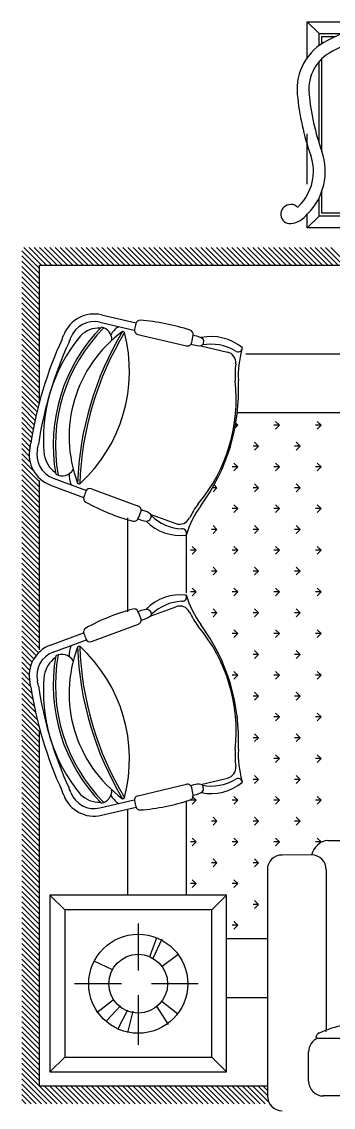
# Model space of a CAD drawing. Header units: inches. Extents: x 5.4 to 47.9, y 11.7 to 36.5.
# Drawn here: x 43.398 to 44.456, y 19.581 to 23.266 of the extents above; entities that cross this region are included whole.
import ezdxf

# ---------------------------------------------------------------- set-up
doc = ezdxf.new("R2010")
doc.units = ezdxf.units.IN
doc.header["$MEASUREMENT"] = 0
doc.layers.add('02', color=2, linetype='Continuous')

msp = doc.modelspace()

# ---------------------------------------------------------------- linework, layer by layer
at = {"layer": '02'}
for p, q in [((44.3677, 23.266), (45.0677, 23.266)), ((44.3677, 23.266), (44.4077, 23.226)), ((44.3677, 23.1444), (44.3677, 23.266)), ((44.4077, 23.226), (44.4865, 23.226)), ((44.4077, 23.1848), (44.4077, 23.226)), ((44.4177, 23.216), (44.4638, 23.216)), ((44.4177, 23.1917), (44.4177, 23.216)), ((44.4177, 22.8244), (44.4177, 23.1411)), ((44.4077, 22.8545), (44.4077, 23.1306)), ((44.3677, 22.7144), (44.3677, 22.8851)), ((44.4077, 22.606), (44.4077, 22.6678)), ((44.4177, 22.616), (44.4177, 22.6916)), ((44.3677, 22.566), (44.3677, 22.6126)), ((44.3677, 22.566), (44.4077, 22.606)), ((45.0277, 22.606), (44.4077, 22.606)), ((45.0177, 22.616), (44.4177, 22.616)), ((45.0677, 22.566), (44.3677, 22.566)), ((43.4577, 22.4287), (43.3977, 22.4887)), ((43.4648, 22.4393), (43.4048, 22.4993)), ((43.4825, 22.4393), (43.4225, 22.4993)), ((43.5001, 22.4393), (43.4401, 22.4993)), ((43.5178, 22.4393), (43.4578, 22.4993)), ((43.5355, 22.4393), (43.4755, 22.4993)), ((43.5532, 22.4393), (43.4932, 22.4993)), ((43.5709, 22.4393), (43.5109, 22.4993)), ((43.5885, 22.4393), (43.5285, 22.4993)), ((43.6062, 22.4393), (43.5462, 22.4993)), ((43.6239, 22.4393), (43.5639, 22.4993)), ((43.6416, 22.4393), (43.5816, 22.4993)), ((43.6592, 22.4393), (43.5992, 22.4993)), ((43.6769, 22.4393), (43.6169, 22.4993)), ((43.6946, 22.4393), (43.6346, 22.4993)), ((43.7123, 22.4393), (43.6523, 22.4993)), ((43.7299, 22.4393), (43.6699, 22.4993)), ((43.7476, 22.4393), (43.6876, 22.4993)), ((43.7653, 22.4393), (43.7053, 22.4993)), ((43.783, 22.4393), (43.723, 22.4993)), ((43.8007, 22.4393), (43.7407, 22.4993)), ((43.8183, 22.4393), (43.7583, 22.4993)), ((43.836, 22.4393), (43.776, 22.4993)), ((43.8537, 22.4393), (43.7937, 22.4993)), ((43.8714, 22.4393), (43.8114, 22.4993)), ((43.889, 22.4393), (43.829, 22.4993)), ((43.9067, 22.4393), (43.8467, 22.4993)), ((43.9244, 22.4393), (43.8644, 22.4993)), ((43.9421, 22.4393), (43.8821, 22.4993)), ((43.9598, 22.4393), (43.8998, 22.4993)), ((43.9774, 22.4393), (43.9174, 22.4993)), ((43.9951, 22.4393), (43.9351, 22.4993)), ((44.0128, 22.4393), (43.9528, 22.4993)), ((44.0305, 22.4393), (43.9705, 22.4993)), ((44.0481, 22.4393), (43.9881, 22.4993)), ((44.0658, 22.4393), (44.0058, 22.4993)), ((44.0835, 22.4393), (44.0235, 22.4993)), ((44.1012, 22.4393), (44.0412, 22.4993)), ((44.1189, 22.4393), (44.0589, 22.4993)), ((44.1365, 22.4393), (44.0765, 22.4993)), ((44.1542, 22.4393), (44.0942, 22.4993)), ((44.1719, 22.4393), (44.1119, 22.4993)), ((44.1896, 22.4393), (44.1296, 22.4993)), ((44.2072, 22.4393), (44.1472, 22.4993)), ((44.2249, 22.4393), (44.1649, 22.4993)), ((44.2426, 22.4393), (44.1826, 22.4993)), ((44.2603, 22.4393), (44.2003, 22.4993)), ((44.278, 22.4393), (44.218, 22.4993)), ((44.2956, 22.4393), (44.2356, 22.4993)), ((44.3133, 22.4393), (44.2533, 22.4993)), ((44.331, 22.4393), (44.271, 22.4993)), ((44.3487, 22.4393), (44.2887, 22.4993)), ((44.3663, 22.4393), (44.3063, 22.4993)), ((44.384, 22.4393), (44.324, 22.4993)), ((44.4017, 22.4393), (44.3417, 22.4993)), ((44.4194, 22.4393), (44.3594, 22.4993)), ((44.4371, 22.4393), (44.3771, 22.4993)), ((44.4547, 22.4393), (44.3947, 22.4993)), ((44.4724, 22.4393), (44.4124, 22.4993)), ((44.4901, 22.4393), (44.4301, 22.4993)), ((44.5078, 22.4393), (44.4478, 22.4993)), ((43.4577, 22.4111), (43.3977, 22.4711)), ((43.4577, 22.3934), (43.3977, 22.4534)), ((43.4577, 22.4393), (47.3092, 22.4393)), ((43.4577, 21.9734), (43.4577, 22.4393)), ((43.4577, 22.3757), (43.3977, 22.4357)), ((43.4577, 22.358), (43.3977, 22.418)), ((43.4577, 22.3403), (43.3977, 22.4003)), ((43.4577, 22.3227), (43.3977, 22.3827)), ((43.4577, 22.305), (43.3977, 22.365)), ((43.4577, 22.2873), (43.3977, 22.3473)), ((43.4577, 22.2696), (43.3977, 22.3296)), ((43.4577, 22.252), (43.3977, 22.312)), ((43.4577, 22.2343), (43.3977, 22.2943)), ((43.4577, 22.2166), (43.3977, 22.2766)), ((43.4577, 22.1989), (43.3977, 22.2589)), ((43.6691, 22.271), (43.786, 22.2438)), ((43.4577, 22.1812), (43.3977, 22.2412)), ((43.4577, 22.1636), (43.3977, 22.2236)), ((43.6632, 22.2459), (43.7801, 22.2186)), ((43.4577, 22.1459), (43.3977, 22.2059)), ((43.4577, 22.1282), (43.3977, 22.1882)), ((43.7919, 22.2045), (43.9577, 22.1658)), ((43.9797, 22.2025), (43.9919, 22.1998)), ((43.9919, 22.1998), (44.001, 22.1969)), ((44.001, 22.1969), (44.0075, 22.1938)), ((44.0075, 22.1938), (44.0117, 22.1905)), ((44.0117, 22.1905), (44.014, 22.1871)), ((44.014, 22.1871), (44.0151, 22.1836)), ((44.0151, 22.1836), (44.0151, 22.1801)), ((43.4577, 22.1105), (43.3977, 22.1705)), ((43.4577, 22.0929), (43.3977, 22.1529)), ((43.9827, 22.1678), (43.9723, 22.1706)), ((43.9933, 22.1658), (43.9827, 22.1678)), ((44.0011, 22.1653), (43.9933, 22.1658)), ((44.0066, 22.166), (44.0011, 22.1653)), ((44.006, 22.1659), (44.0963, 22.1449)), ((44.0103, 22.1677), (44.0066, 22.166)), ((44.0126, 22.1702), (44.0103, 22.1677)), ((44.0139, 22.1733), (44.0126, 22.1702)), ((44.0146, 22.1766), (44.0139, 22.1733)), ((44.0151, 22.1801), (44.0146, 22.1766)), ((43.4577, 22.0752), (43.3977, 22.1352)), ((43.4577, 22.0575), (43.3977, 22.1175)), ((44.1589, 22.1393), (46.4018, 22.1393)), ((43.4577, 22.0398), (43.3977, 22.0998)), ((43.4577, 22.0221), (43.3977, 22.0821)), ((43.4577, 22.0045), (43.3977, 22.0645)), ((43.4577, 21.9868), (43.3977, 22.0468)), ((43.4577, 21.9691), (43.3977, 22.0291)), ((43.4532, 21.9559), (43.3977, 22.0114)), ((43.4497, 21.9417), (43.3977, 21.9938)), ((43.4464, 21.9274), (43.3977, 21.9761)), ((43.4432, 21.9129), (43.3977, 21.9584)), ((43.4401, 21.8983), (43.3977, 21.9407)), ((44.1281, 21.9393), (46.4013, 21.9393)), ((43.4372, 21.8836), (43.3977, 21.923)), ((43.4344, 21.8687), (43.3977, 21.9054)), ((43.4318, 21.8536), (43.3977, 21.8877)), ((44.1315, 21.8963), (44.1218, 21.8866)), ((44.1315, 21.8963), (44.1237, 21.8963)), ((44.1315, 21.8963), (44.1249, 21.903)), ((44.273, 21.8963), (44.2542, 21.8963)), ((44.273, 21.8963), (44.2597, 21.9095)), ((44.273, 21.8963), (44.2597, 21.883)), ((44.4144, 21.8963), (44.3956, 21.8963)), ((44.4144, 21.8963), (44.4011, 21.9095)), ((44.4144, 21.8963), (44.4011, 21.883)), ((43.4293, 21.8384), (43.3977, 21.87)), ((43.4264, 21.8236), (43.3977, 21.8523)), ((43.4238, 21.8086), (43.3977, 21.8347)), ((43.4233, 21.7914), (43.3977, 21.817)), ((44.2022, 21.8256), (44.1835, 21.8256)), ((44.2022, 21.8256), (44.189, 21.8388)), ((44.2022, 21.8256), (44.189, 21.8123)), ((44.3437, 21.8256), (44.3249, 21.8256)), ((44.3437, 21.8256), (44.3304, 21.8388)), ((44.3437, 21.8256), (44.3304, 21.8123)), ((43.4263, 21.7707), (43.3977, 21.7993)), ((43.4382, 21.7411), (43.3977, 21.7816)), ((43.4577, 21.7039), (43.3977, 21.7639)), ((43.4577, 21.6863), (43.3977, 21.7463)), ((44.1315, 21.7549), (44.1128, 21.7549)), ((44.1315, 21.7549), (44.1183, 21.7681)), ((44.1315, 21.7549), (44.1183, 21.7416)), ((44.273, 21.7549), (44.2542, 21.7549)), ((44.273, 21.7549), (44.2597, 21.7681)), ((44.273, 21.7549), (44.2597, 21.7416)), ((44.4144, 21.7549), (44.3956, 21.7549)), ((44.4144, 21.7549), (44.4011, 21.7681)), ((44.4144, 21.7549), (44.4011, 21.7416)), ((43.4577, 21.6686), (43.3977, 21.7286)), ((43.4577, 21.6509), (43.3977, 21.7109)), ((43.4577, 21.1343), (43.4577, 21.7092)), ((43.5045, 21.7172), (43.6174, 21.6754)), ((43.4577, 21.6332), (43.3977, 21.6932)), ((43.4577, 21.6156), (43.3977, 21.6756)), ((43.4955, 21.693), (43.608, 21.6513)), ((43.6347, 21.6809), (43.7943, 21.6218)), ((44.0608, 21.6842), (44.0459, 21.6842)), ((44.0608, 21.6842), (44.0476, 21.6709)), ((44.0608, 21.6842), (44.0513, 21.6937)), ((44.2022, 21.6842), (44.1835, 21.6842)), ((44.2022, 21.6842), (44.189, 21.6974)), ((44.2022, 21.6842), (44.189, 21.6709)), ((44.3437, 21.6842), (44.3249, 21.6842)), ((44.3437, 21.6842), (44.3304, 21.6974)), ((44.3437, 21.6842), (44.3304, 21.6709)), ((43.4577, 21.5979), (43.3977, 21.6579)), ((43.4577, 21.5802), (43.3977, 21.6402)), ((43.4577, 21.5625), (43.3977, 21.6225)), ((43.4577, 21.5448), (43.3977, 21.6048)), ((43.8141, 21.6063), (43.8038, 21.6097)), ((43.824, 21.6022), (43.8141, 21.6063)), ((43.8308, 21.5983), (43.824, 21.6022)), ((43.8351, 21.5947), (43.8308, 21.5983)), ((43.8346, 21.5951), (43.9215, 21.5629)), ((43.8372, 21.5912), (43.8351, 21.5947)), ((44.1315, 21.6134), (44.1128, 21.6134)), ((44.1315, 21.6134), (44.1183, 21.6267)), ((44.1315, 21.6134), (44.1183, 21.6002)), ((44.273, 21.6134), (44.2542, 21.6134)), ((44.273, 21.6134), (44.2597, 21.6267)), ((44.273, 21.6134), (44.2597, 21.6002)), ((44.4144, 21.6134), (44.3956, 21.6134)), ((44.4144, 21.6134), (44.4011, 21.6267)), ((44.4144, 21.6134), (44.4011, 21.6002)), ((43.4577, 21.5272), (43.3977, 21.5872)), ((43.4577, 21.5095), (43.3977, 21.5695)), ((43.7577, 21.2634), (43.7577, 21.5823)), ((43.7925, 21.5791), (43.8042, 21.5746)), ((43.8042, 21.5746), (43.8134, 21.572)), ((43.8134, 21.572), (43.8205, 21.5711)), ((43.8205, 21.5711), (43.8258, 21.5715)), ((43.8258, 21.5715), (43.8297, 21.573)), ((43.8297, 21.573), (43.8324, 21.5754)), ((43.8324, 21.5754), (43.8344, 21.5782)), ((43.8344, 21.5782), (43.8359, 21.5814)), ((43.8359, 21.5814), (43.8371, 21.5846)), ((43.8371, 21.5846), (43.8377, 21.5879)), ((43.8377, 21.5879), (43.8372, 21.5912)), ((44.0608, 21.5427), (44.0476, 21.556)), ((44.2022, 21.5427), (44.189, 21.556)), ((44.3437, 21.5427), (44.3304, 21.556)), ((43.4577, 21.4918), (43.3977, 21.5518)), ((43.4577, 21.4741), (43.3977, 21.5341)), ((43.9577, 21.3272), (43.9577, 21.5207)), ((44.0608, 21.5427), (44.0421, 21.5427)), ((44.0608, 21.5427), (44.0476, 21.5295)), ((44.2022, 21.5427), (44.1835, 21.5427)), ((44.2022, 21.5427), (44.189, 21.5295)), ((44.3437, 21.5427), (44.3249, 21.5427)), ((44.3437, 21.5427), (44.3304, 21.5295)), ((43.4577, 21.4565), (43.3977, 21.5165)), ((43.4577, 21.4388), (43.3977, 21.4988)), ((43.9901, 21.472), (43.9769, 21.4853)), ((44.1315, 21.472), (44.1183, 21.4853)), ((44.273, 21.472), (44.2597, 21.4853)), ((44.4144, 21.472), (44.4011, 21.4853)), ((43.4577, 21.4211), (43.3977, 21.4811)), ((43.4577, 21.4034), (43.3977, 21.4634)), ((43.4577, 21.3857), (43.3977, 21.4457)), ((43.9901, 21.472), (43.9714, 21.472)), ((43.9901, 21.472), (43.9769, 21.4588)), ((44.1315, 21.472), (44.1128, 21.472)), ((44.1315, 21.472), (44.1183, 21.4588)), ((44.273, 21.472), (44.2542, 21.472)), ((44.273, 21.472), (44.2597, 21.4588)), ((44.4144, 21.472), (44.3956, 21.472)), ((44.4144, 21.472), (44.4011, 21.4588)), ((43.4577, 21.3681), (43.3977, 21.4281)), ((43.4577, 21.3504), (43.3977, 21.4104)), ((44.0608, 21.4013), (44.0476, 21.4146)), ((44.2022, 21.4013), (44.189, 21.4146)), ((44.3437, 21.4013), (44.3304, 21.4146)), ((43.4577, 21.3327), (43.3977, 21.3927)), ((43.4577, 21.315), (43.3977, 21.375)), ((44.0608, 21.4013), (44.0421, 21.4013)), ((44.0608, 21.4013), (44.0476, 21.3881)), ((44.2022, 21.4013), (44.1835, 21.4013)), ((44.2022, 21.4013), (44.189, 21.3881)), ((44.3437, 21.4013), (44.3249, 21.4013)), ((44.3437, 21.4013), (44.3304, 21.3881)), ((43.4577, 21.2974), (43.3977, 21.3574)), ((43.4577, 21.2797), (43.3977, 21.3397)), ((43.9901, 21.3306), (43.9769, 21.3439)), ((44.1315, 21.3306), (44.1183, 21.3439)), ((44.273, 21.3306), (44.2597, 21.3439)), ((44.4144, 21.3306), (44.4011, 21.3439)), ((43.4577, 21.262), (43.3977, 21.322)), ((43.4577, 21.2443), (43.3977, 21.3043)), ((43.9901, 21.3306), (43.9714, 21.3306)), ((43.9901, 21.3306), (43.9769, 21.3173)), ((44.1315, 21.3306), (44.1128, 21.3306)), ((44.1315, 21.3306), (44.1183, 21.3173)), ((44.273, 21.3306), (44.2542, 21.3306)), ((44.273, 21.3306), (44.2597, 21.3173)), ((44.4144, 21.3306), (44.3956, 21.3306)), ((44.4144, 21.3306), (44.4011, 21.3173)), ((43.4577, 21.2267), (43.3977, 21.2867)), ((43.4577, 21.209), (43.3977, 21.269)), ((43.7925, 21.2643), (43.8042, 21.2688)), ((43.8042, 21.2688), (43.8134, 21.2714)), ((43.8134, 21.2714), (43.8205, 21.2723)), ((43.8205, 21.2723), (43.8258, 21.2719)), ((43.8258, 21.2719), (43.8297, 21.2704)), ((43.8297, 21.2704), (43.8324, 21.268)), ((43.8324, 21.268), (43.8344, 21.2651)), ((43.8344, 21.2651), (43.8359, 21.262)), ((43.8346, 21.2483), (43.9215, 21.2805)), ((43.8359, 21.262), (43.8371, 21.2588)), ((44.0608, 21.2599), (44.0476, 21.2731)), ((44.2022, 21.2599), (44.189, 21.2731)), ((44.3437, 21.2599), (44.3304, 21.2731)), ((43.4577, 21.1913), (43.3977, 21.2513)), ((43.4577, 21.1736), (43.3977, 21.2336)), ((43.8141, 21.2371), (43.8038, 21.2337)), ((43.824, 21.2412), (43.8141, 21.2371)), ((43.8308, 21.2451), (43.824, 21.2412)), ((43.8351, 21.2487), (43.8308, 21.2451)), ((43.8372, 21.2522), (43.8351, 21.2487)), ((43.8371, 21.2588), (43.8377, 21.2555)), ((43.8377, 21.2555), (43.8372, 21.2522)), ((44.0608, 21.2599), (44.0421, 21.2599)), ((44.0608, 21.2599), (44.0476, 21.2466)), ((44.2022, 21.2599), (44.1835, 21.2599)), ((44.2022, 21.2599), (44.189, 21.2466)), ((44.3437, 21.2599), (44.3249, 21.2599)), ((44.3437, 21.2599), (44.3304, 21.2466)), ((43.4577, 21.1559), (43.3977, 21.2159)), ((43.4577, 21.1383), (43.3977, 21.1983)), ((43.4955, 21.1504), (43.608, 21.1921)), ((43.6347, 21.1625), (43.7943, 21.2216)), ((44.1315, 21.1892), (44.1128, 21.1892)), ((44.1315, 21.1892), (44.1183, 21.2024)), ((44.1315, 21.1892), (44.1183, 21.1759)), ((44.273, 21.1892), (44.2542, 21.1892)), ((44.273, 21.1892), (44.2597, 21.2024)), ((44.273, 21.1892), (44.2597, 21.1759)), ((44.4144, 21.1892), (44.3956, 21.1892)), ((44.4144, 21.1892), (44.4011, 21.2024)), ((44.4144, 21.1892), (44.4011, 21.1759)), ((43.4545, 21.1237), (43.3977, 21.1806)), ((43.4463, 21.1143), (43.3977, 21.1629)), ((43.5045, 21.1262), (43.6174, 21.168)), ((43.4391, 21.1038), (43.3977, 21.1452)), ((43.433, 21.0922), (43.3977, 21.1276)), ((44.2022, 21.1185), (44.1835, 21.1185)), ((44.2022, 21.1185), (44.189, 21.1317)), ((44.2022, 21.1185), (44.189, 21.1052)), ((44.3437, 21.1185), (44.3249, 21.1185)), ((44.3437, 21.1185), (44.3304, 21.1317)), ((44.3437, 21.1185), (44.3304, 21.1052)), ((43.4281, 21.0794), (43.3977, 21.1099)), ((43.4247, 21.0652), (43.3977, 21.0922)), ((43.4232, 21.049), (43.3977, 21.0745)), ((43.4243, 21.0302), (43.3977, 21.0568)), ((43.4288, 21.008), (43.3977, 21.0392)), ((44.1315, 21.0478), (44.1128, 21.0478)), ((44.1315, 21.0478), (44.1183, 21.061)), ((44.1315, 21.0478), (44.1183, 21.0345)), ((44.273, 21.0478), (44.2542, 21.0478)), ((44.273, 21.0478), (44.2597, 21.061)), ((44.273, 21.0478), (44.2597, 21.0345)), ((44.4144, 21.0478), (44.3956, 21.0478)), ((44.4144, 21.0478), (44.4011, 21.061)), ((44.4144, 21.0478), (44.4011, 21.0345)), ((43.4322, 20.9869), (43.3977, 21.0215)), ((43.4361, 20.9654), (43.3977, 21.0038)), ((43.4404, 20.9434), (43.3977, 20.9861)), ((43.4453, 20.9209), (43.3977, 20.9685)), ((44.2022, 20.977), (44.1835, 20.977)), ((44.2022, 20.977), (44.189, 20.9903)), ((44.2022, 20.977), (44.189, 20.9638)), ((44.3437, 20.977), (44.3249, 20.977)), ((44.3437, 20.977), (44.3304, 20.9903)), ((44.3437, 20.977), (44.3304, 20.9638)), ((43.4506, 20.8978), (43.3977, 20.9508)), ((43.4577, 20.8731), (43.3977, 20.9331)), ((43.4577, 20.8554), (43.3977, 20.9154)), ((43.4577, 20.8377), (43.3977, 20.8977)), ((44.1315, 20.9063), (44.1296, 20.9083)), ((44.1315, 20.9063), (44.1298, 20.9063)), ((44.1315, 20.9063), (44.13, 20.9048)), ((44.273, 20.9063), (44.2542, 20.9063)), ((44.273, 20.9063), (44.2597, 20.9196)), ((44.273, 20.9063), (44.2597, 20.8931)), ((44.4144, 20.9063), (44.3956, 20.9063)), ((44.4144, 20.9063), (44.4011, 20.9196)), ((44.4144, 20.9063), (44.4011, 20.8931)), ((43.4577, 20.8201), (43.3977, 20.8801)), ((43.4577, 20.8024), (43.3977, 20.8624)), ((43.4577, 19.653), (43.4577, 20.8597)), ((43.4577, 20.7847), (43.3977, 20.8447)), ((43.4577, 20.767), (43.3977, 20.827)), ((44.2022, 20.8356), (44.1835, 20.8356)), ((44.2022, 20.8356), (44.189, 20.8489)), ((44.2022, 20.8356), (44.189, 20.8224)), ((44.3437, 20.8356), (44.3249, 20.8356)), ((44.3437, 20.8356), (44.3304, 20.8489)), ((44.3437, 20.8356), (44.3304, 20.8224)), ((43.4577, 20.7494), (43.3977, 20.8094)), ((43.4577, 20.7317), (43.3977, 20.7917)), ((43.4577, 20.714), (43.3977, 20.774)), ((43.4577, 20.6963), (43.3977, 20.7563)), ((44.273, 20.7649), (44.2542, 20.7649)), ((44.273, 20.7649), (44.2597, 20.7782)), ((44.273, 20.7649), (44.2597, 20.7517)), ((44.4144, 20.7649), (44.3956, 20.7649)), ((44.4144, 20.7649), (44.4011, 20.7782)), ((44.4144, 20.7649), (44.4011, 20.7517)), ((43.4577, 20.6786), (43.3977, 20.7386)), ((43.4577, 20.661), (43.3977, 20.721)), ((43.4577, 20.6433), (43.3977, 20.7033)), ((43.4577, 20.6256), (43.3977, 20.6856)), ((43.7919, 20.6389), (43.9577, 20.6776)), ((43.9827, 20.6756), (43.9723, 20.6728)), ((43.9933, 20.6776), (43.9827, 20.6756)), ((44.0011, 20.6781), (43.9933, 20.6776)), ((44.0066, 20.6774), (44.0011, 20.6781)), ((44.006, 20.6775), (44.0963, 20.6985)), ((44.0103, 20.6757), (44.0066, 20.6774)), ((44.0126, 20.6732), (44.0103, 20.6757)), ((44.0139, 20.6701), (44.0126, 20.6732)), ((44.2022, 20.6942), (44.1835, 20.6942)), ((44.2022, 20.6942), (44.189, 20.7075)), ((44.2022, 20.6942), (44.189, 20.6809)), ((44.3437, 20.6942), (44.3249, 20.6942)), ((44.3437, 20.6942), (44.3304, 20.7075)), ((44.3437, 20.6942), (44.3304, 20.6809)), ((43.4577, 20.6079), (43.3977, 20.6679)), ((43.4577, 20.5903), (43.3977, 20.6503)), ((43.9901, 20.6235), (43.9769, 20.6368)), ((43.9797, 20.6409), (43.9919, 20.6436)), ((43.9919, 20.6436), (44.001, 20.6465)), ((44.001, 20.6465), (44.0075, 20.6496)), ((44.0075, 20.6496), (44.0117, 20.6529)), ((44.0117, 20.6529), (44.014, 20.6563)), ((44.0146, 20.6668), (44.0139, 20.6701)), ((44.014, 20.6563), (44.0151, 20.6598)), ((44.0151, 20.6633), (44.0146, 20.6668)), ((44.0151, 20.6598), (44.0151, 20.6633)), ((44.1315, 20.6235), (44.1183, 20.6368)), ((44.273, 20.6235), (44.2597, 20.6368)), ((44.4144, 20.6235), (44.4011, 20.6368)), ((43.4577, 20.5726), (43.3977, 20.6326)), ((43.4577, 20.5549), (43.3977, 20.6149)), ((43.4577, 20.5372), (43.3977, 20.5972)), ((43.6632, 20.5975), (43.7801, 20.6248)), ((43.6691, 20.5724), (43.786, 20.5996)), ((43.9577, 20.3015), (43.9577, 20.6189)), ((43.9901, 20.6235), (43.9714, 20.6235)), ((43.9901, 20.6235), (43.9769, 20.6102)), ((44.1315, 20.6235), (44.1128, 20.6235)), ((44.1315, 20.6235), (44.1183, 20.6102)), ((44.273, 20.6235), (44.2542, 20.6235)), ((44.273, 20.6235), (44.2597, 20.6102)), ((44.4144, 20.6235), (44.3956, 20.6235)), ((44.4144, 20.6235), (44.4011, 20.6102)), ((43.4577, 20.5195), (43.3977, 20.5795)), ((43.4577, 20.5019), (43.3977, 20.5619)), ((43.7577, 20.3015), (43.7577, 20.5903)), ((44.0608, 20.5528), (44.0476, 20.566)), ((44.2022, 20.5528), (44.189, 20.566)), ((44.3437, 20.5528), (44.3304, 20.566)), ((43.4577, 20.4842), (43.3977, 20.5442)), ((43.4577, 20.4665), (43.3977, 20.5265)), ((44.0608, 20.5528), (44.0421, 20.5528)), ((44.0608, 20.5528), (44.0476, 20.5395)), ((44.2022, 20.5528), (44.1835, 20.5528)), ((44.2022, 20.5528), (44.189, 20.5395)), ((44.3437, 20.5528), (44.3249, 20.5528)), ((44.3437, 20.5528), (44.3304, 20.5395)), ((43.4577, 20.4488), (43.3977, 20.5088)), ((43.4577, 20.4312), (43.3977, 20.4912)), ((43.9901, 20.4821), (43.9769, 20.4953)), ((44.1315, 20.4821), (44.1183, 20.4953)), ((44.273, 20.4821), (44.2597, 20.4953)), ((44.4144, 20.4821), (44.4011, 20.4953)), ((44.438, 20.4873), (44.9721, 20.4871)), ((43.4577, 20.4135), (43.3977, 20.4735)), ((43.4577, 20.3958), (43.3977, 20.4558)), ((43.9901, 20.4821), (43.9714, 20.4821)), ((43.9901, 20.4821), (43.9769, 20.4688)), ((44.1315, 20.4821), (44.1128, 20.4821)), ((44.1315, 20.4821), (44.1183, 20.4688)), ((44.273, 20.4821), (44.2542, 20.4821)), ((44.273, 20.4821), (44.2597, 20.4688)), ((44.4144, 20.4821), (44.3956, 20.4821)), ((44.4144, 20.4821), (44.4096, 20.4773)), ((43.4577, 20.3781), (43.3977, 20.4381)), ((43.4577, 20.3604), (43.3977, 20.4204)), ((44.0608, 20.4114), (44.0476, 20.4246)), ((44.2022, 20.4114), (44.189, 20.4246)), ((44.3821, 20.4378), (44.2821, 20.4377)), ((43.4577, 20.3428), (43.3977, 20.4028)), ((43.4577, 20.3251), (43.3977, 20.3851)), ((44.0608, 20.4114), (44.0421, 20.4114)), ((44.0608, 20.4114), (44.0476, 20.3981)), ((44.2022, 20.4114), (44.1835, 20.4114)), ((44.2022, 20.4114), (44.189, 20.3981)), ((44.2321, 20.3877), (44.2324, 19.6198)), ((44.4321, 20.3878), (44.4323, 19.8435)), ((43.4577, 20.3074), (43.3977, 20.3674)), ((43.4577, 20.2897), (43.3977, 20.3497)), ((43.9901, 20.3406), (43.9714, 20.3406)), ((43.9901, 20.3406), (43.9769, 20.3539)), ((43.9901, 20.3406), (43.9769, 20.3274)), ((44.1315, 20.3406), (44.1128, 20.3406)), ((44.1315, 20.3406), (44.1183, 20.3539)), ((44.1315, 20.3406), (44.1183, 20.3274)), ((43.4577, 20.2721), (43.3977, 20.3321)), ((43.4577, 20.2544), (43.3977, 20.3144)), ((43.4577, 20.2367), (43.3977, 20.2967)), ((43.4577, 20.219), (43.3977, 20.279)), ((43.4938, 20.3015), (43.4938, 19.7015)), ((43.5438, 20.2515), (43.4938, 20.3015)), ((44.0938, 20.3015), (43.4938, 20.3015)), ((44.0438, 20.2515), (44.0938, 20.3015)), ((44.0938, 19.7015), (44.0938, 20.3015)), ((44.2022, 20.2699), (44.1835, 20.2699)), ((44.2022, 20.2699), (44.189, 20.2832)), ((44.2022, 20.2699), (44.189, 20.2567)), ((43.4577, 20.2013), (43.3977, 20.2613)), ((43.4577, 20.1837), (43.3977, 20.2437)), ((43.5438, 20.2515), (43.5438, 19.7515)), ((44.0438, 20.2515), (43.5438, 20.2515)), ((44.0438, 19.7515), (44.0438, 20.2515)), ((43.4577, 20.166), (43.3977, 20.226)), ((43.4577, 20.1483), (43.3977, 20.2083)), ((43.7934, 20.2047), (43.7934, 20.0457)), ((44.1315, 20.1992), (44.1128, 20.1992)), ((44.1315, 20.1992), (44.1183, 20.2125)), ((44.1315, 20.1992), (44.1183, 20.186)), ((43.4577, 20.1306), (43.3977, 20.1906)), ((43.4577, 20.113), (43.3977, 20.173)), ((43.4577, 20.0953), (43.3977, 20.1553)), ((43.8324, 20.0937), (43.8564, 20.1567)), ((43.4577, 20.0776), (43.3977, 20.1376)), ((43.4577, 20.0599), (43.3977, 20.1199)), ((43.8444, 20.0877), (43.8744, 20.1537)), ((44.2322, 20.153), (44.0938, 20.153)), ((43.4577, 20.0422), (43.3977, 20.1022)), ((43.4577, 20.0246), (43.3977, 20.0846)), ((43.8744, 20.0607), (43.9284, 20.0997)), ((43.4577, 20.0069), (43.3977, 20.0669)), ((43.4577, 19.9892), (43.3977, 20.0492)), ((43.7034, 20.0487), (43.6464, 20.0757)), ((43.4577, 19.9715), (43.3977, 20.0315)), ((43.4577, 19.9539), (43.3977, 20.0139)), ((43.4577, 19.9362), (43.3977, 19.9962)), ((43.4577, 19.9185), (43.3977, 19.9785)), ((43.7364, 20.0007), (43.5774, 20.0007)), ((43.9974, 20.0007), (43.8384, 20.0007)), ((43.4577, 19.9008), (43.3977, 19.9608)), ((43.4577, 19.8831), (43.3977, 19.9431)), ((43.7094, 19.9467), (43.6524, 19.9017)), ((43.7934, 19.9617), (43.7934, 19.7937)), ((43.8744, 19.9407), (43.9284, 19.8987)), ((44.2323, 19.953), (44.0938, 19.953)), ((43.4577, 19.8655), (43.3977, 19.9255)), ((43.4577, 19.8478), (43.3977, 19.9078)), ((43.7334, 19.9257), (43.6854, 19.8747)), ((43.7574, 19.9107), (43.7244, 19.8477)), ((43.7754, 19.9077), (43.7574, 19.8357)), ((43.8564, 19.9227), (43.8954, 19.8627)), ((43.4577, 19.8301), (43.3977, 19.8901)), ((43.4577, 19.8124), (43.3977, 19.8724)), ((43.4577, 19.7948), (43.3977, 19.8548)), ((43.4577, 19.7771), (43.3977, 19.8371)), ((44.4323, 19.8378), (44.4323, 19.8402)), ((43.4577, 19.7594), (43.3977, 19.8194)), ((43.4577, 19.7417), (43.3977, 19.8017)), ((46.265, 19.8142), (44.4006, 19.8149)), ((43.4577, 19.724), (43.3977, 19.784)), ((43.4577, 19.7064), (43.3977, 19.7664)), ((43.5438, 19.7515), (43.4938, 19.7015)), ((43.5438, 19.7515), (44.0438, 19.7515)), ((44.0438, 19.7515), (44.0938, 19.7015)), ((44.3724, 19.6699), (44.3723, 19.7699)), ((43.4577, 19.6887), (43.3977, 19.7487)), ((43.4577, 19.671), (43.3977, 19.731)), ((43.4577, 19.6533), (43.3977, 19.7133)), ((43.5003, 19.593), (43.3977, 19.6957)), ((43.4826, 19.593), (43.3977, 19.678)), ((43.4938, 19.7015), (44.0938, 19.7015)), ((43.465, 19.593), (43.3977, 19.6603)), ((43.4473, 19.593), (43.3977, 19.6426)), ((44.2324, 19.653), (43.4577, 19.653)), ((43.518, 19.593), (43.458, 19.653)), ((43.5357, 19.593), (43.4757, 19.653)), ((43.5534, 19.593), (43.4934, 19.653)), ((43.571, 19.593), (43.511, 19.653)), ((43.5887, 19.593), (43.5287, 19.653)), ((43.6064, 19.593), (43.5464, 19.653)), ((43.6241, 19.593), (43.5641, 19.653)), ((43.6417, 19.593), (43.5817, 19.653)), ((43.6594, 19.593), (43.5994, 19.653)), ((43.6771, 19.593), (43.6171, 19.653)), ((43.6948, 19.593), (43.6348, 19.653)), ((43.7125, 19.593), (43.6525, 19.653)), ((43.7301, 19.593), (43.6701, 19.653)), ((43.7478, 19.593), (43.6878, 19.653)), ((43.7655, 19.593), (43.7055, 19.653)), ((43.7832, 19.593), (43.7232, 19.653)), ((43.8008, 19.593), (43.7408, 19.653)), ((43.8185, 19.593), (43.7585, 19.653)), ((43.8362, 19.593), (43.7762, 19.653)), ((43.8539, 19.593), (43.7939, 19.653)), ((43.8715, 19.593), (43.8115, 19.653)), ((43.8892, 19.593), (43.8292, 19.653)), ((43.9069, 19.593), (43.8469, 19.653)), ((43.9246, 19.593), (43.8646, 19.653)), ((43.9423, 19.593), (43.8823, 19.653)), ((43.9599, 19.593), (43.8999, 19.653)), ((43.9776, 19.593), (43.9176, 19.653)), ((43.9953, 19.593), (43.9353, 19.653)), ((44.013, 19.593), (43.953, 19.653)), ((44.0306, 19.593), (43.9706, 19.653)), ((44.0483, 19.593), (43.9883, 19.653)), ((44.066, 19.593), (44.006, 19.653)), ((44.0837, 19.593), (44.0237, 19.653)), ((44.1014, 19.593), (44.0414, 19.653)), ((44.119, 19.593), (44.059, 19.653)), ((44.1367, 19.593), (44.0767, 19.653)), ((44.1544, 19.593), (44.0944, 19.653)), ((44.1721, 19.593), (44.1121, 19.653)), ((44.1897, 19.593), (44.1297, 19.653)), ((44.2074, 19.593), (44.1474, 19.653)), ((44.2251, 19.593), (44.1651, 19.653)), ((44.2371, 19.5987), (44.1828, 19.653)), ((44.2324, 19.6211), (44.2005, 19.653)), ((44.2324, 19.6387), (44.2181, 19.653)), ((43.4296, 19.593), (43.3977, 19.6249)), ((43.4119, 19.593), (43.3977, 19.6073)), ((46.2418, 19.6199), (44.4223, 19.6199))]:
    msp.add_line(p, q, dxfattribs=at)
for radius in [0.1681, 0.0999]:
    msp.add_circle((43.7934, 20.0007), radius, dxfattribs=at)
for centre, radius, start, end in [((44.6834, 22.7474), 0.5175, 86.2019, 118.5182), ((44.6862, 22.7401), 0.4854, 85.7322, 118.6023), ((44.5169, 23.0368), 0.1839, 115.9734, 185.5254), ((44.5169, 23.0368), 0.1439, 115.9734, 185.5254), ((45.2057, 23.1035), 0.876, 185.5254, 199.4269), ((45.2057, 23.1035), 0.836, 185.5254, 199.4269), ((44.2263, 22.758), 0.1626, 314.5608, 19.4269), ((44.2263, 22.758), 0.2026, 314.5608, 19.4269), ((44.3092, 22.6128), 0.0318, 96.7773, 275.0457), ((44.3139, 22.6207), 0.0251, 47.088, 109.6339), ((44.3348, 22.6432), 0.00561, 227.088, 349.4859), ((44.3052, 22.6581), 0.0773, 275.0457, 324.8593), ((43.6439, 22.1631), 0.1108, 76.8777, 158.8764), ((44.0776, 21.8287), 0.5729, 135.5716, 189.9353), ((44.0776, 21.8287), 0.5655, 135.1789, 190.4174), ((43.6439, 22.1631), 0.085, 76.8777, 158.8764), ((43.6617, 22.1351), 0.0913, 87.8643, 134.7422), ((43.6599, 22.1868), 0.0438, 357.2055, 78.6877), ((43.7739, 22.1604), 0.085, 125.2368, 149.7361), ((43.7953, 22.2189), 0.0148, 167.9228, 256.8777), ((44.8734, 21.9882), 1.1173, 166.906, 167.9228), ((43.7995, 22.238), 0.0148, 85.8738, 166.906), ((43.7511, 21.5668), 0.6877, 71.4536, 85.8738), ((43.9651, 22.2048), 0.0148, 351.1075, 71.4536), ((44.752, 21.6308), 1.3389, 155.3575, 171.2138), ((44.0137, 21.8524), 0.5422, 140.1459, 186.0277), ((42.4862, 22.6104), 1.1303, 338.1119, 338.8764), ((44.0021, 21.8569), 0.4433, 126.1825, 200.7376), ((42.4862, 22.6104), 1.1562, 338.1119, 338.8764), ((44.6571, 21.6624), 1.0702, 148.9301, 177.99), ((44.6571, 21.6624), 1.0628, 148.9301, 178.0948), ((43.2474, 22.0791), 0.5164, 312.482, 14.7889), ((43.741, 22.2086), 0.00614, 21.9633, 95.897), ((42.8758, 22.3752), 1.1173, 349.8147, 351.1075), ((44.0414, 22.0339), 0.1635, 49.6899, 101.9968), ((44.752, 21.6308), 1.3131, 155.3575, 171.2138), ((43.961, 22.1802), 0.0148, 256.8777, 349.8147), ((44.0406, 22.0091), 0.1625, 59.3952, 100.3426), ((44.0879, 22.1089), 0.0369, 353.2465, 76.8777), ((44.1327, 22.1603), 0.0146, 230.5769, 353.0284), ((44.4637, 22.0644), 0.3304, 164.4112, 182.8837), ((44.4637, 22.0644), 0.3414, 173.2465, 182.8837), ((43.5736, 21.9846), 0.5527, 320.0653, 6.506), ((43.4697, 22.0158), 0.6648, 323.8144, 2.7569), ((43.5339, 21.7969), 0.1108, 167.6949, 249.6936), ((42.3213, 22.0614), 1.1303, 347.6949, 348.4594), ((43.5339, 21.7969), 0.085, 167.6949, 249.6936), ((42.3213, 22.0614), 1.1562, 347.6949, 348.4594), ((43.5645, 21.8106), 0.0913, 189.5024, 235.0952), ((43.5342, 21.7683), 0.0438, 241.4484, 331.0869), ((43.6439, 21.7276), 0.085, 176.8352, 202.8135), ((43.5875, 21.6999), 5.374900000000001e-15, 253.2856, 53.0316), ((43.5929, 21.7047), 0.00721, 221.2628, 296.7361), ((44.6564, 21.2656), 1.1173, 158.6485, 159.6653), ((43.6295, 21.667), 0.0148, 69.6936, 158.6485), ((43.6226, 21.6487), 0.0148, 159.6653, 240.6974), ((43.9519, 22.2355), 0.6877, 240.6974, 255.1177), ((44.2725, 21.4277), 0.3414, 143.6876, 153.3248), ((42.7761, 22.043), 1.1173, 335.4638, 336.7566), ((43.7892, 21.6079), 0.0148, 336.7566, 69.6936), ((44.2725, 21.4277), 0.3304, 143.6876, 163.2856), ((43.7791, 21.5852), 0.0148, 255.1177, 335.4638), ((43.9369, 21.6858), 0.1635, 224.5745, 276.8814), ((43.9499, 21.7069), 0.1625, 226.2287, 267.1761), ((43.9344, 21.5975), 0.0369, 249.6936, 333.3248), ((43.9434, 21.53), 0.0146, 333.5429, 95.9943), ((43.9369, 21.1576), 0.1635, 83.1186, 135.4255), ((43.9499, 21.1365), 0.1625, 92.8239, 133.7713), ((43.9434, 21.3134), 0.0146, 264.0057, 26.4571), ((44.2725, 21.4157), 0.3304, 196.7144, 216.3124), ((43.9519, 20.6079), 0.6877, 104.8823, 119.3026), ((43.7791, 21.2582), 0.0148, 24.5362, 104.8823), ((42.7761, 20.8004), 1.1173, 23.2434, 24.5362), ((43.9344, 21.2459), 0.0369, 26.6752, 110.3064), ((44.2725, 21.4157), 0.3414, 206.6752, 216.3124), ((43.7892, 21.2355), 0.0148, 290.3064, 23.2434), ((43.6226, 21.1947), 0.0148, 119.3026, 200.3347), ((44.6564, 21.5778), 1.1173, 200.3347, 201.3515), ((43.5736, 20.8588), 0.5527, 353.494, 39.9347), ((43.4697, 20.8276), 0.6648, 357.2431, 36.1856), ((43.5339, 21.0465), 0.1108, 110.3064, 192.3051), ((43.6295, 21.1764), 0.0148, 201.3515, 290.3064), ((43.5339, 21.0465), 0.085, 110.3064, 192.3051), ((44.0776, 21.0147), 0.5729, 170.0647, 224.4284), ((44.0776, 21.0147), 0.5655, 169.5826, 224.8211), ((43.5342, 21.0751), 0.0438, 28.9131, 118.5516), ((44.0021, 20.9865), 0.4433, 159.2624, 233.8175), ((43.6439, 21.1158), 0.085, 157.1865, 183.1648), ((43.5929, 21.1387), 0.00721, 63.2639, 138.7372), ((43.5875, 21.1435), 5.374900000000001e-15, 306.9684, 106.7144), ((44.6571, 21.181), 1.0702, 182.01, 211.0699), ((44.6571, 21.181), 1.0628, 181.9052, 211.0699), ((43.2474, 20.7643), 0.5164, 345.2111, 47.518), ((43.5645, 21.0328), 0.0913, 124.9048, 170.4976), ((44.0137, 20.9909), 0.5422, 173.9723, 219.8541), ((42.3213, 20.782), 1.1303, 11.5406, 12.3051), ((44.752, 21.2126), 1.3389, 188.7862, 204.6425), ((42.3213, 20.782), 1.1562, 11.5406, 12.3051), ((44.752, 21.2126), 1.3131, 188.7862, 204.6425), ((44.4637, 20.779), 0.3414, 177.1163, 186.7535), ((44.4637, 20.779), 0.3304, 177.1163, 195.5888), ((44.0879, 20.7345), 0.0369, 283.1223, 6.7535), ((43.961, 20.6632), 0.0148, 10.1853, 103.1223), ((44.0414, 20.8095), 0.1635, 258.0032, 310.3101), ((44.0406, 20.8343), 0.1625, 259.6574, 300.6048), ((44.1327, 20.6831), 0.0146, 6.9716, 129.4231), ((42.4862, 20.233), 1.1303, 21.1236, 21.8881), ((43.6439, 20.6803), 0.1108, 201.1236, 283.1223), ((42.4862, 20.233), 1.1562, 21.1236, 21.8881), ((43.6439, 20.6803), 0.085, 201.1236, 283.1223), ((43.6617, 20.7083), 0.0913, 225.2578, 272.1357), ((43.6599, 20.6566), 0.0438, 281.3123, 2.7945), ((43.7739, 20.683), 0.085, 210.2639, 234.7632), ((43.7953, 20.6245), 0.0148, 103.1223, 192.0772), ((43.9651, 20.6386), 0.0148, 288.5464, 8.8925), ((42.8758, 20.4682), 1.1173, 8.8925, 10.1853), ((43.741, 20.6348), 0.00614, 264.103, 338.0367), ((44.8734, 20.8552), 1.1173, 192.0772, 193.094), ((43.7995, 20.6054), 0.0148, 193.094, 274.1262), ((43.7511, 21.2766), 0.6877, 274.1262, 288.5464), ((44.4446, 20.4236), 0.064, 95.8492, 167.2557), ((44.2821, 20.3877), 0.05, 90.0228, 180.0228), ((44.3821, 20.3878), 0.05, 0.0228, 90.0228), ((44.5637, 19.4852), 0.3816, 100.4917, 114.1135), ((44.4152, 19.817), 0.0182, 114.1135, 179.7251), ((44.4223, 19.7699), 0.05, 111.614, 180.0228), ((44.4224, 19.6699), 0.05, 180.0228, 270.0228), ((44.2824, 19.6198), 0.05, 180.0228, 270.0228)]:
    msp.add_arc(centre, radius, start, end, dxfattribs=at)

doc.saveas('drawing.dxf')
